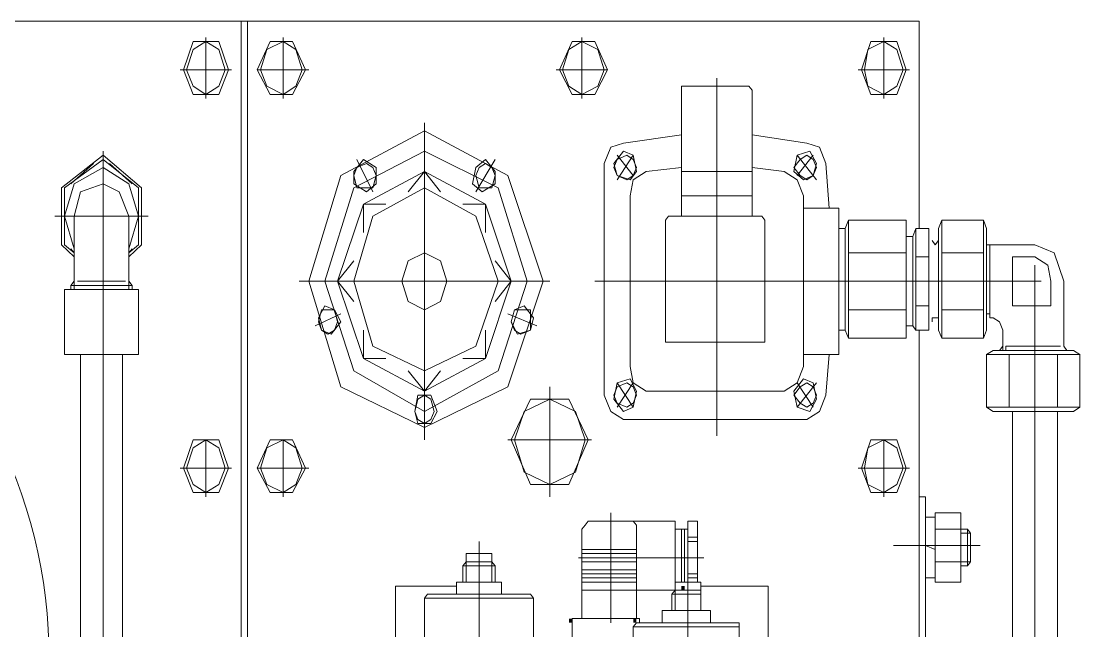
# Model space of a CAD drawing. Header units: inches. Extents: x 2435 to 7572, y 377 to 2555.
# Drawn here: x 3554.6 to 3829.9, y 2392.1 to 2550.6 of the extents above; entities that cross this region are included whole.
import ezdxf

# ---------------------------------------------------------------- set-up
doc = ezdxf.new("R2010")
doc.units = ezdxf.units.IN
doc.header["$MEASUREMENT"] = 0

msp = doc.modelspace()

# ---------------------------------------------------------------- hatches: boundary and pattern name
at = {"transparency": 33554559}
for points in [[(3727.11, 2402.68), (3726.28, 2402.68), (3726.28, 2403.73), (3727.11, 2403.73)], [(3697.87, 2394.22), (3697.03, 2394.22), (3697.03, 2395.28), (3697.87, 2395.28)], [(3714.58, 2394.22), (3713.74, 2394.22), (3713.74, 2395.28), (3714.58, 2395.28)]]:
    msp.add_hatch(color=256, dxfattribs=at).paths.add_polyline_path(points)

# ---------------------------------------------------------------- linework, layer by layer
at = {"lineweight": 5}
for p, q in [((3346.96, 2550.62), (3788.1, 2550.62)), ((3611.81, 2326.59), (3611.81, 2550.62)), ((3613.48, 2326.59), (3613.48, 2550.62)), ((3788.1, 2550.62), (3788.1, 2496.73)), ((3596.78, 2537.94), (3599.28, 2545.34)), ((3599.28, 2543.22), (3602.62, 2545.34)), ((3599.28, 2545.34), (3605.97, 2545.34)), ((3602.62, 2530.54), (3602.62, 2546.39)), ((3602.62, 2545.34), (3605.97, 2543.22)), ((3605.97, 2545.34), (3608.47, 2537.94)), ((3619.33, 2545.34), (3615.99, 2537.94)), ((3618.5, 2543.22), (3622.68, 2545.34)), ((3625.18, 2545.34), (3619.33, 2545.34)), ((3622.68, 2530.54), (3622.68, 2546.39)), ((3622.68, 2545.34), (3626.02, 2543.22)), ((3628.52, 2537.94), (3625.18, 2545.34)), ((3697.87, 2545.34), (3694.53, 2537.94)), ((3697.03, 2543.22), (3700.38, 2545.34)), ((3703.72, 2545.34), (3697.87, 2545.34)), ((3700.38, 2530.54), (3700.38, 2546.39)), ((3700.38, 2545.34), (3704.55, 2543.22)), ((3707.06, 2537.94), (3703.72, 2545.34)), ((3775.57, 2545.34), (3773.06, 2537.94)), ((3774.73, 2543.22), (3778.91, 2545.34)), ((3782.25, 2545.34), (3775.57, 2545.34)), ((3778.91, 2530.54), (3778.91, 2546.39)), ((3778.91, 2545.34), (3782.25, 2543.22)), ((3784.76, 2537.94), (3782.25, 2545.34)), ((3597.61, 2537.94), (3599.28, 2543.22)), ((3605.97, 2543.22), (3607.64, 2537.94)), ((3616.83, 2537.94), (3618.5, 2543.22)), ((3626.02, 2543.22), (3627.69, 2537.94)), ((3695.36, 2537.94), (3697.03, 2543.22)), ((3704.55, 2543.22), (3706.22, 2537.94)), ((3773.9, 2537.94), (3774.73, 2543.22)), ((3782.25, 2543.22), (3783.93, 2537.94)), ((3595.94, 2537.94), (3609.31, 2537.94)), ((3599.28, 2531.6), (3596.78, 2537.94)), ((3599.28, 2533.71), (3597.61, 2537.94)), ((3607.64, 2537.94), (3605.97, 2533.71)), ((3608.47, 2537.94), (3605.97, 2531.6)), ((3615.99, 2537.94), (3619.33, 2531.6)), ((3629.36, 2537.94), (3615.99, 2537.94)), ((3618.5, 2533.71), (3616.83, 2537.94)), ((3625.18, 2531.6), (3628.52, 2537.94)), ((3627.69, 2537.94), (3626.02, 2533.71)), ((3707.06, 2537.94), (3693.69, 2537.94)), ((3694.53, 2537.94), (3697.87, 2531.6)), ((3697.03, 2533.71), (3695.36, 2537.94)), ((3703.72, 2531.6), (3707.06, 2537.94)), ((3706.22, 2537.94), (3704.55, 2533.71)), ((3735.47, 2535.83), (3735.47, 2442.83)), ((3785.6, 2537.94), (3772.23, 2537.94)), ((3773.06, 2537.94), (3775.57, 2531.6)), ((3774.73, 2533.71), (3773.9, 2537.94)), ((3782.25, 2531.6), (3784.76, 2537.94)), ((3783.93, 2537.94), (3782.25, 2533.71)), ((3602.62, 2531.6), (3599.28, 2533.71)), ((3605.97, 2533.71), (3602.62, 2531.6)), ((3622.68, 2531.6), (3618.5, 2533.71)), ((3626.02, 2533.71), (3622.68, 2531.6)), ((3700.38, 2531.6), (3697.03, 2533.71)), ((3704.55, 2533.71), (3700.38, 2531.6)), ((3726.28, 2532.66), (3726.28, 2533.71)), ((3726.28, 2533.71), (3743.82, 2533.71)), ((3743.82, 2533.71), (3744.66, 2532.66)), ((3778.91, 2531.6), (3774.73, 2533.71)), ((3782.25, 2533.71), (3778.91, 2531.6)), ((3605.97, 2531.6), (3599.28, 2531.6)), ((3619.33, 2531.6), (3625.18, 2531.6)), ((3697.87, 2531.6), (3703.72, 2531.6)), ((3726.28, 2499.9), (3726.28, 2532.66)), ((3744.66, 2532.66), (3744.66, 2499.9)), ((3775.57, 2531.6), (3782.25, 2531.6)), ((3637.71, 2510.47), (3659.44, 2522.09)), ((3659.44, 2524.2), (3659.44, 2441.78)), ((3659.44, 2522.09), (3681.16, 2510.47)), ((3711.24, 2518.92), (3726.28, 2521.03)), ((3744.66, 2521.03), (3758.86, 2518.92)), ((3575.89, 2461.86), (3575.89, 2516.81)), ((3641.06, 2507.29), (3659.44, 2516.81)), ((3659.44, 2516.81), (3678.65, 2507.29)), ((3706.22, 2513.64), (3707.9, 2517.86)), ((3707.9, 2517.86), (3711.24, 2518.92)), ((3708.73, 2513.64), (3711.24, 2516.81)), ((3711.24, 2516.81), (3713.74, 2515.75)), ((3756.35, 2515.75), (3759.7, 2516.81)), ((3758.86, 2518.92), (3762.2, 2517.86)), ((3759.7, 2516.81), (3761.37, 2513.64)), ((3762.2, 2517.86), (3763.87, 2513.64)), ((3575.89, 2515.75), (3565.03, 2507.29)), ((3575.89, 2514.69), (3565.86, 2507.29)), ((3567.53, 2508.35), (3573.38, 2513.64)), ((3585.91, 2507.29), (3575.89, 2515.75)), ((3575.89, 2514.69), (3575.89, 2361.46)), ((3585.08, 2507.29), (3575.89, 2514.69)), ((3577.56, 2513.64), (3583.41, 2508.35)), ((3641.06, 2511.52), (3643.56, 2514.69)), ((3646.07, 2506.24), (3641.89, 2514.69)), ((3641.89, 2512.58), (3644.4, 2513.64)), ((3643.56, 2514.69), (3646.9, 2512.58)), ((3644.4, 2513.64), (3646.07, 2512.58)), ((3672.8, 2512.58), (3675.31, 2514.69)), ((3677.82, 2514.69), (3672.8, 2506.24)), ((3673.64, 2512.58), (3675.31, 2513.64)), ((3675.31, 2514.69), (3677.82, 2511.52)), ((3675.31, 2513.64), (3676.98, 2512.58)), ((3706.22, 2453.4), (3706.22, 2513.64)), ((3708.73, 2512.58), (3709.57, 2514.69)), ((3709.57, 2510.47), (3708.73, 2513.64)), ((3709.57, 2514.69), (3712.07, 2515.75)), ((3713.74, 2515.75), (3709.57, 2509.41)), ((3709.57, 2515.75), (3713.74, 2510.47)), ((3712.07, 2515.75), (3713.74, 2514.69)), ((3713.74, 2515.75), (3714.58, 2511.52)), ((3713.74, 2514.69), (3714.58, 2512.58)), ((3755.52, 2511.52), (3756.35, 2515.75)), ((3755.52, 2512.58), (3757.19, 2514.69)), ((3761.37, 2509.41), (3756.35, 2515.75)), ((3760.53, 2515.75), (3756.35, 2510.47)), ((3757.19, 2514.69), (3758.86, 2515.75)), ((3758.86, 2515.75), (3760.53, 2514.69)), ((3760.53, 2514.69), (3761.37, 2512.58)), ((3761.37, 2513.64), (3760.53, 2510.47)), ((3763.87, 2513.64), (3764.71, 2502.01)), ((3568.37, 2508.35), (3575.89, 2512.58)), ((3575.89, 2512.58), (3582.57, 2508.35)), ((3641.06, 2510.47), (3641.89, 2512.58)), ((3641.06, 2508.35), (3641.06, 2511.52)), ((3643.56, 2503.07), (3659.44, 2511.52)), ((3646.07, 2512.58), (3646.9, 2510.47)), ((3646.9, 2512.58), (3646.9, 2508.35)), ((3655.26, 2506.24), (3659.44, 2511.52)), ((3659.44, 2511.52), (3675.31, 2503.07)), ((3659.44, 2511.52), (3663.61, 2506.24)), ((3671.97, 2508.35), (3672.8, 2512.58)), ((3672.8, 2510.47), (3673.64, 2512.58)), ((3676.98, 2512.58), (3677.82, 2510.47)), ((3677.82, 2511.52), (3677.82, 2508.35)), ((3709.57, 2510.47), (3708.73, 2512.58)), ((3714.58, 2511.52), (3712.91, 2509.41)), ((3714.58, 2512.58), (3713.74, 2510.47)), ((3713.74, 2509.41), (3717.09, 2511.52)), ((3717.09, 2511.52), (3726.28, 2512.58)), ((3744.66, 2511.52), (3726.28, 2511.52)), ((3744.66, 2512.58), (3753.01, 2511.52)), ((3753.01, 2511.52), (3756.35, 2509.41)), ((3757.19, 2510.47), (3755.52, 2512.58)), ((3758.03, 2509.41), (3755.52, 2511.52)), ((3761.37, 2512.58), (3760.53, 2510.47)), ((3565.86, 2499.9), (3568.37, 2508.35)), ((3575.89, 2508.35), (3570.04, 2506.24)), ((3580.07, 2506.24), (3575.89, 2508.35)), ((3582.57, 2508.35), (3585.08, 2499.9)), ((3629.36, 2482.99), (3637.71, 2510.47)), ((3641.89, 2507.29), (3641.06, 2510.47)), ((3644.4, 2506.24), (3641.06, 2508.35)), ((3646.9, 2508.35), (3644.4, 2506.24)), ((3646.9, 2510.47), (3646.07, 2507.29)), ((3674.48, 2506.24), (3671.97, 2508.35)), ((3673.64, 2507.29), (3672.8, 2510.47)), ((3677.82, 2508.35), (3674.48, 2506.24)), ((3677.82, 2510.47), (3676.98, 2507.29)), ((3681.16, 2510.47), (3690.35, 2482.99)), ((3712.91, 2509.41), (3709.57, 2510.47)), ((3712.07, 2509.41), (3709.57, 2510.47)), ((3713.74, 2510.47), (3712.07, 2509.41)), ((3712.91, 2505.18), (3713.74, 2509.41)), ((3756.35, 2509.41), (3758.03, 2505.18)), ((3758.86, 2509.41), (3757.19, 2510.47)), ((3760.53, 2510.47), (3758.03, 2509.41)), ((3760.53, 2510.47), (3758.86, 2509.41)), ((3565.03, 2507.29), (3565.03, 2492.5)), ((3565.86, 2507.29), (3565.86, 2492.5)), ((3570.04, 2506.24), (3568.37, 2499.9)), ((3582.57, 2499.9), (3580.07, 2506.24)), ((3585.08, 2492.5), (3585.08, 2507.29)), ((3585.91, 2492.5), (3585.91, 2507.29)), ((3633.54, 2482.99), (3641.06, 2507.29)), ((3646.07, 2507.29), (3641.89, 2507.29)), ((3646.07, 2499.9), (3659.44, 2507.29)), ((3659.44, 2507.29), (3672.8, 2499.9)), ((3676.98, 2507.29), (3673.64, 2507.29)), ((3678.65, 2507.29), (3686.17, 2482.99)), ((3565.86, 2495.67), (3565.86, 2504.12)), ((3585.08, 2504.12), (3585.08, 2495.67)), ((3636.88, 2482.99), (3643.56, 2503.07)), ((3643.56, 2495.67), (3643.56, 2503.07)), ((3643.56, 2503.07), (3649.41, 2503.07)), ((3669.46, 2503.07), (3675.31, 2503.07)), ((3675.31, 2503.07), (3682, 2482.99)), ((3675.31, 2503.07), (3675.31, 2495.67)), ((3712.91, 2460.8), (3712.91, 2505.18)), ((3744.66, 2505.18), (3726.28, 2505.18)), ((3758.03, 2505.18), (3758.03, 2460.8)), ((3563.36, 2499.9), (3587.58, 2499.9)), ((3568.37, 2491.44), (3565.86, 2499.9)), ((3568.37, 2499.9), (3568.37, 2482.99)), ((3585.08, 2499.9), (3582.57, 2491.44)), ((3582.57, 2482.99), (3582.57, 2499.9)), ((3641.06, 2482.99), (3646.07, 2499.9)), ((3672.8, 2499.9), (3678.65, 2482.99)), ((3722.1, 2498.84), (3722.93, 2499.9)), ((3722.93, 2499.9), (3747.16, 2499.9)), ((3744.66, 2499.9), (3726.28, 2499.9)), ((3747.16, 2499.9), (3748, 2498.84)), ((3758.03, 2502.01), (3767.22, 2502.01)), ((3767.22, 2502.01), (3767.22, 2463.97)), ((3722.1, 2468.2), (3722.1, 2498.84)), ((3748, 2498.84), (3748, 2468.2)), ((3769.72, 2498.84), (3768.89, 2496.73)), ((3769.72, 2468.2), (3769.72, 2498.84)), ((3784.76, 2498.84), (3769.72, 2498.84)), ((3784.76, 2498.84), (3784.76, 2490.39)), ((3784.76, 2468.2), (3784.76, 2498.84)), ((3793.95, 2498.84), (3793.12, 2496.73)), ((3793.95, 2468.2), (3793.95, 2498.84)), ((3804.81, 2498.84), (3793.95, 2498.84)), ((3804.81, 2498.84), (3804.81, 2490.39)), ((3805.65, 2496.73), (3804.81, 2498.84)), ((3768.89, 2496.73), (3767.22, 2496.73)), ((3767.22, 2496.73), (3767.22, 2470.31)), ((3768.89, 2496.73), (3768.89, 2470.31)), ((3786.43, 2494.61), (3784.76, 2494.61)), ((3784.76, 2494.61), (3784.76, 2471.37)), ((3787.27, 2496.73), (3786.43, 2494.61)), ((3786.43, 2494.61), (3786.43, 2471.37)), ((3787.27, 2470.31), (3787.27, 2496.73)), ((3790.61, 2496.73), (3787.27, 2496.73)), ((3790.61, 2496.73), (3790.61, 2489.33)), ((3790.61, 2470.31), (3790.61, 2496.73)), ((3793.12, 2496.73), (3793.12, 2470.31)), ((3805.65, 2470.31), (3805.65, 2496.73)), ((3565.03, 2492.5), (3568.37, 2489.33)), ((3565.86, 2492.5), (3568.37, 2490.39)), ((3568.37, 2490.39), (3567.53, 2491.44)), ((3582.57, 2489.33), (3585.91, 2492.5)), ((3582.57, 2490.39), (3585.08, 2492.5)), ((3583.41, 2491.44), (3582.57, 2490.39)), ((3792.28, 2492.5), (3791.44, 2493.56)), ((3793.12, 2493.56), (3792.28, 2492.5)), ((3793.12, 2493.56), (3793.12, 2493.56)), ((3806.48, 2492.5), (3805.65, 2492.5)), ((3806.48, 2473.48), (3806.48, 2492.5)), ((3806.48, 2492.5), (3818.18, 2492.5)), ((3818.18, 2492.5), (3823.19, 2490.39)), ((3655.26, 2488.27), (3659.44, 2490.39)), ((3659.44, 2490.39), (3663.61, 2488.27)), ((3784.76, 2490.39), (3769.72, 2490.39)), ((3784.76, 2490.39), (3784.76, 2475.59)), ((3790.61, 2489.33), (3787.27, 2489.33)), ((3790.61, 2489.33), (3790.61, 2476.65)), ((3804.81, 2490.39), (3793.95, 2490.39)), ((3804.81, 2490.39), (3804.81, 2475.59)), ((3812.33, 2476.65), (3812.33, 2489.33)), ((3812.33, 2489.33), (3818.18, 2489.33)), ((3818.18, 2489.33), (3821.52, 2487.22)), ((3823.19, 2490.39), (3825.7, 2482.99)), ((3636.88, 2482.99), (3641.06, 2488.27)), ((3653.59, 2482.99), (3655.26, 2488.27)), ((3663.61, 2488.27), (3665.29, 2482.99)), ((3677.82, 2488.27), (3682, 2482.99)), ((3818.18, 2487.22), (3818.18, 2335.05)), ((3821.52, 2487.22), (3822.36, 2482.99)), ((3565.86, 2480.88), (3585.08, 2480.88)), ((3565.86, 2463.97), (3565.86, 2480.88)), ((3565.86, 2480.88), (3585.08, 2480.88)), ((3568.37, 2482.99), (3567.53, 2481.93)), ((3583.41, 2481.93), (3567.53, 2481.93)), ((3567.53, 2481.93), (3567.53, 2480.88)), ((3568.37, 2482.99), (3568.37, 2480.88)), ((3581.74, 2482.99), (3569.2, 2482.99)), ((3575.89, 2463.97), (3575.89, 2480.88)), ((3583.41, 2481.93), (3582.57, 2482.99)), ((3582.57, 2482.99), (3582.57, 2480.88)), ((3583.41, 2480.88), (3583.41, 2481.93)), ((3585.08, 2480.88), (3585.08, 2463.97)), ((3626.85, 2482.99), (3692.02, 2482.99)), ((3637.71, 2455.51), (3629.36, 2482.99)), ((3641.06, 2459.74), (3633.54, 2482.99)), ((3643.56, 2462.91), (3636.88, 2482.99)), ((3641.06, 2477.71), (3636.88, 2482.99)), ((3646.07, 2466.08), (3641.06, 2482.99)), ((3655.26, 2477.71), (3653.59, 2482.99)), ((3665.29, 2482.99), (3663.61, 2477.71)), ((3678.65, 2482.99), (3672.8, 2466.08)), ((3682, 2482.99), (3675.31, 2462.91)), ((3682, 2482.99), (3677.82, 2477.71)), ((3686.17, 2482.99), (3678.65, 2459.74)), ((3690.35, 2482.99), (3681.16, 2455.51)), ((3703.72, 2482.99), (3819.85, 2482.99)), ((3822.36, 2482.99), (3822.36, 2476.65)), ((3825.7, 2482.99), (3825.7, 2466.08)), ((3659.44, 2475.59), (3655.26, 2477.71)), ((3663.61, 2477.71), (3659.44, 2475.59)), ((3631.87, 2473.48), (3633.54, 2476.65)), ((3631.87, 2472.42), (3632.7, 2475.59)), ((3632.7, 2475.59), (3636.04, 2475.59)), ((3633.54, 2476.65), (3636.04, 2475.59)), ((3636.04, 2475.59), (3637.71, 2472.42)), ((3636.04, 2475.59), (3636.88, 2472.42)), ((3682, 2472.42), (3682.83, 2475.59)), ((3682, 2472.42), (3682.83, 2475.59)), ((3682.83, 2475.59), (3685.34, 2476.65)), ((3682.83, 2475.59), (3687.01, 2475.59)), ((3685.34, 2476.65), (3687.84, 2473.48)), ((3687.01, 2475.59), (3687.01, 2470.31)), ((3784.76, 2475.59), (3769.72, 2475.59)), ((3784.76, 2475.59), (3784.76, 2468.2)), ((3790.61, 2476.65), (3787.27, 2476.65)), ((3790.61, 2476.65), (3790.61, 2470.31)), ((3804.81, 2475.59), (3793.95, 2475.59)), ((3804.81, 2475.59), (3804.81, 2468.2)), ((3822.36, 2476.65), (3812.33, 2476.65)), ((3631.03, 2471.37), (3637.71, 2474.54)), ((3632.7, 2470.31), (3631.87, 2473.48)), ((3632.7, 2470.31), (3631.87, 2472.42)), ((3637.71, 2472.42), (3635.21, 2469.25)), ((3636.88, 2472.42), (3636.04, 2470.31)), ((3688.68, 2471.37), (3681.16, 2474.54)), ((3683.67, 2469.25), (3682, 2472.42)), ((3682.83, 2470.31), (3682, 2472.42)), ((3687.84, 2473.48), (3687.01, 2470.31)), ((3791.44, 2472.42), (3791.44, 2473.48)), ((3791.44, 2473.48), (3792.28, 2473.48)), ((3792.28, 2473.48), (3793.12, 2473.48)), ((3793.12, 2473.48), (3793.12, 2473.48)), ((3793.12, 2473.48), (3793.12, 2472.42)), ((3806.48, 2474.54), (3805.65, 2474.54)), ((3807.32, 2473.48), (3806.48, 2473.48)), ((3808.99, 2472.42), (3807.32, 2473.48)), ((3809.83, 2470.31), (3808.99, 2472.42)), ((3635.21, 2469.25), (3632.7, 2470.31)), ((3634.37, 2469.25), (3632.7, 2470.31)), ((3636.04, 2470.31), (3634.37, 2469.25)), ((3643.56, 2462.91), (3643.56, 2470.31)), ((3675.31, 2470.31), (3675.31, 2462.91)), ((3684.5, 2469.25), (3682.83, 2470.31)), ((3687.01, 2470.31), (3683.67, 2469.25)), ((3687.01, 2470.31), (3684.5, 2469.25)), ((3767.22, 2470.31), (3768.89, 2470.31)), ((3768.89, 2470.31), (3769.72, 2468.2)), ((3784.76, 2471.37), (3786.43, 2471.37)), ((3786.43, 2471.37), (3787.27, 2470.31)), ((3787.27, 2470.31), (3790.61, 2470.31)), ((3788.1, 2470.31), (3788.1, 2332.93)), ((3793.12, 2470.31), (3793.95, 2468.2)), ((3804.81, 2468.2), (3805.65, 2470.31)), ((3809.83, 2466.08), (3809.83, 2470.31)), ((3722.1, 2467.14), (3722.1, 2468.2)), ((3722.93, 2467.14), (3722.1, 2467.14)), ((3747.16, 2467.14), (3722.93, 2467.14)), ((3748, 2467.14), (3747.16, 2467.14)), ((3748, 2468.2), (3748, 2467.14)), ((3769.72, 2468.2), (3784.76, 2468.2)), ((3793.95, 2468.2), (3804.81, 2468.2)), ((3575.89, 2463.97), (3565.86, 2463.97)), ((3585.08, 2463.97), (3565.86, 2463.97)), ((3570.04, 2463.97), (3570.04, 2361.46)), ((3585.08, 2463.97), (3575.89, 2463.97)), ((3580.9, 2463.97), (3580.9, 2361.46)), ((3659.44, 2459.74), (3646.07, 2466.08)), ((3672.8, 2466.08), (3659.44, 2459.74)), ((3767.22, 2463.97), (3758.03, 2463.97)), ((3764.71, 2463.97), (3763.87, 2453.4)), ((3807.32, 2465.03), (3805.65, 2463.97)), ((3805.65, 2463.97), (3805.65, 2450.23)), ((3805.65, 2463.97), (3811.5, 2463.97)), ((3828.21, 2465.03), (3807.32, 2465.03)), ((3808.99, 2465.03), (3809.83, 2466.08)), ((3826.54, 2465.03), (3808.99, 2465.03)), ((3809.83, 2466.08), (3809.83, 2465.03)), ((3824.86, 2466.08), (3810.66, 2466.08)), ((3810.66, 2466.08), (3810.66, 2465.03)), ((3824.03, 2463.97), (3811.5, 2463.97)), ((3811.5, 2463.97), (3811.5, 2450.23)), ((3829.88, 2463.97), (3824.03, 2463.97)), ((3824.03, 2463.97), (3824.03, 2450.23)), ((3825.7, 2466.08), (3826.54, 2465.03)), ((3829.88, 2463.97), (3828.21, 2465.03)), ((3829.88, 2450.23), (3829.88, 2463.97)), ((3829.88, 2463.97), (3829.88, 2463.97)), ((3659.44, 2454.46), (3643.56, 2462.91)), ((3649.41, 2462.91), (3643.56, 2462.91)), ((3675.31, 2462.91), (3659.44, 2454.46)), ((3675.31, 2462.91), (3669.46, 2462.91)), ((3659.44, 2449.17), (3641.06, 2459.74)), ((3659.44, 2454.46), (3655.26, 2459.74)), ((3678.65, 2459.74), (3659.44, 2449.17)), ((3663.61, 2459.74), (3659.44, 2454.46)), ((3713.74, 2456.57), (3712.91, 2460.8)), ((3758.03, 2460.8), (3756.35, 2456.57)), ((3708.73, 2452.34), (3709.57, 2456.57)), ((3709.57, 2456.57), (3712.91, 2457.63)), ((3709.57, 2455.51), (3712.07, 2456.57)), ((3709.57, 2456.57), (3713.74, 2450.23)), ((3709.57, 2450.23), (3713.74, 2456.57)), ((3712.07, 2456.57), (3713.74, 2455.51)), ((3712.91, 2457.63), (3714.58, 2454.46)), ((3717.09, 2454.46), (3713.74, 2456.57)), ((3756.35, 2456.57), (3753.01, 2454.46)), ((3755.52, 2454.46), (3758.03, 2457.63)), ((3756.35, 2450.23), (3761.37, 2456.57)), ((3760.53, 2450.23), (3756.35, 2456.57)), ((3757.19, 2455.51), (3758.86, 2456.57)), ((3758.03, 2457.63), (3760.53, 2456.57)), ((3758.86, 2456.57), (3760.53, 2455.51)), ((3760.53, 2456.57), (3761.37, 2452.34)), ((3659.44, 2444.95), (3637.71, 2455.51)), ((3656.93, 2449.17), (3657.77, 2453.4)), ((3657.77, 2452.34), (3659.44, 2453.4)), ((3657.77, 2453.4), (3661.11, 2453.4)), ((3681.16, 2455.51), (3659.44, 2444.95)), ((3659.44, 2453.4), (3661.11, 2452.34)), ((3661.11, 2453.4), (3662.78, 2449.17)), ((3692.02, 2426.98), (3692.02, 2455.51)), ((3707.9, 2449.17), (3706.22, 2453.4)), ((3708.73, 2453.4), (3709.57, 2455.51)), ((3709.57, 2451.29), (3708.73, 2453.4)), ((3713.74, 2455.51), (3714.58, 2453.4)), ((3714.58, 2454.46), (3713.74, 2450.23)), ((3714.58, 2453.4), (3713.74, 2451.29)), ((3753.01, 2454.46), (3717.09, 2454.46)), ((3755.52, 2453.4), (3757.19, 2455.51)), ((3756.35, 2450.23), (3755.52, 2454.46)), ((3757.19, 2451.29), (3755.52, 2453.4)), ((3760.53, 2455.51), (3761.37, 2453.4)), ((3761.37, 2453.4), (3760.53, 2451.29)), ((3763.87, 2453.4), (3762.2, 2449.17)), ((3656.93, 2449.17), (3657.77, 2452.34)), ((3661.11, 2452.34), (3661.94, 2449.17)), ((3682, 2441.78), (3687.01, 2452.34)), ((3685.34, 2449.17), (3692.02, 2452.34)), ((3687.01, 2452.34), (3697.03, 2452.34)), ((3692.02, 2452.34), (3698.71, 2449.17)), ((3697.03, 2452.34), (3702.05, 2441.78)), ((3711.24, 2449.17), (3708.73, 2452.34)), ((3712.07, 2450.23), (3709.57, 2451.29)), ((3713.74, 2450.23), (3711.24, 2449.17)), ((3713.74, 2451.29), (3712.07, 2450.23)), ((3759.7, 2449.17), (3756.35, 2450.23)), ((3758.86, 2450.23), (3757.19, 2451.29)), ((3760.53, 2451.29), (3758.86, 2450.23)), ((3761.37, 2452.34), (3759.7, 2449.17)), ((3805.65, 2450.23), (3807.32, 2449.17)), ((3829.88, 2450.23), (3805.65, 2450.23)), ((3828.21, 2449.17), (3829.88, 2450.23)), ((3657.77, 2447.06), (3656.93, 2449.17)), ((3657.77, 2446), (3656.93, 2449.17)), ((3661.94, 2449.17), (3661.11, 2447.06)), ((3662.78, 2449.17), (3661.11, 2446)), ((3682.83, 2441.78), (3685.34, 2449.17)), ((3698.71, 2449.17), (3701.21, 2441.78)), ((3711.24, 2447.06), (3707.9, 2449.17)), ((3762.2, 2449.17), (3758.86, 2447.06)), ((3807.32, 2449.17), (3828.21, 2449.17)), ((3812.33, 2449.17), (3812.33, 2335.05)), ((3824.03, 2449.17), (3824.03, 2335.05)), ((3659.44, 2446), (3657.77, 2447.06)), ((3661.11, 2446), (3657.77, 2446)), ((3661.11, 2447.06), (3659.44, 2446)), ((3758.86, 2447.06), (3711.24, 2447.06)), ((3596.78, 2434.38), (3599.28, 2441.78)), ((3597.61, 2434.38), (3599.28, 2439.66)), ((3599.28, 2439.66), (3602.62, 2441.78)), ((3599.28, 2441.78), (3605.97, 2441.78)), ((3602.62, 2426.98), (3602.62, 2441.78)), ((3602.62, 2441.78), (3605.97, 2439.66)), ((3605.97, 2441.78), (3608.47, 2434.38)), ((3605.97, 2439.66), (3607.64, 2434.38)), ((3619.33, 2441.78), (3615.99, 2434.38)), ((3616.83, 2434.38), (3618.5, 2439.66)), ((3618.5, 2439.66), (3622.68, 2441.78)), ((3625.18, 2441.78), (3619.33, 2441.78)), ((3622.68, 2426.98), (3622.68, 2441.78)), ((3622.68, 2441.78), (3626.02, 2439.66)), ((3628.52, 2434.38), (3625.18, 2441.78)), ((3626.02, 2439.66), (3627.69, 2434.38)), ((3702.88, 2441.78), (3681.16, 2441.78)), ((3687.01, 2430.15), (3682, 2441.78)), ((3685.34, 2433.32), (3682.83, 2441.78)), ((3702.05, 2441.78), (3697.03, 2430.15)), ((3701.21, 2441.78), (3698.71, 2433.32)), ((3775.57, 2441.78), (3773.06, 2434.38)), ((3773.9, 2434.38), (3774.73, 2439.66)), ((3774.73, 2439.66), (3778.91, 2441.78)), ((3782.25, 2441.78), (3775.57, 2441.78)), ((3778.91, 2426.98), (3778.91, 2441.78)), ((3778.91, 2441.78), (3782.25, 2439.66)), ((3784.76, 2434.38), (3782.25, 2441.78)), ((3782.25, 2439.66), (3783.93, 2434.38)), ((3595.94, 2434.38), (3609.31, 2434.38)), ((3599.28, 2428.04), (3596.78, 2434.38)), ((3599.28, 2430.15), (3597.61, 2434.38)), ((3607.64, 2434.38), (3605.97, 2430.15)), ((3608.47, 2434.38), (3605.97, 2428.04)), ((3629.36, 2434.38), (3615.99, 2434.38)), ((3615.99, 2434.38), (3619.33, 2428.04)), ((3618.5, 2430.15), (3616.83, 2434.38)), ((3625.18, 2428.04), (3628.52, 2434.38)), ((3627.69, 2434.38), (3626.02, 2430.15)), ((3785.6, 2434.38), (3772.23, 2434.38)), ((3773.06, 2434.38), (3775.57, 2428.04)), ((3774.73, 2430.15), (3773.9, 2434.38)), ((3783.93, 2434.38), (3782.25, 2430.15)), ((3782.25, 2428.04), (3784.76, 2434.38)), ((3692.02, 2430.15), (3685.34, 2433.32)), ((3698.71, 2433.32), (3692.02, 2430.15)), ((3602.62, 2428.04), (3599.28, 2430.15)), ((3605.97, 2430.15), (3602.62, 2428.04)), ((3622.68, 2428.04), (3618.5, 2430.15)), ((3626.02, 2430.15), (3622.68, 2428.04)), ((3697.03, 2430.15), (3687.01, 2430.15)), ((3778.91, 2428.04), (3774.73, 2430.15)), ((3782.25, 2430.15), (3778.91, 2428.04)), ((3605.97, 2428.04), (3599.28, 2428.04)), ((3619.33, 2428.04), (3625.18, 2428.04)), ((3775.57, 2428.04), (3782.25, 2428.04)), ((3789.77, 2426.98), (3788.1, 2426.98)), ((3789.77, 2338.22), (3789.77, 2426.98)), ((3707.9, 2422.76), (3707.9, 2394.22)), ((3792.28, 2404.79), (3792.28, 2422.76)), ((3792.28, 2422.76), (3798.96, 2422.76)), ((3792.28, 2418.53), (3792.28, 2422.76)), ((3798.96, 2422.76), (3798.96, 2404.79)), ((3798.96, 2422.76), (3798.96, 2404.79)), ((3701.21, 2419.59), (3702.05, 2420.64)), ((3702.05, 2420.64), (3713.74, 2420.64)), ((3713.74, 2420.64), (3724.61, 2420.64)), ((3713.74, 2420.64), (3714.58, 2419.59)), ((3724.61, 2420.64), (3724.61, 2404.79)), ((3727.95, 2404.79), (3727.95, 2420.64)), ((3727.95, 2420.64), (3730.45, 2420.64)), ((3730.45, 2420.64), (3730.45, 2404.79)), ((3789.77, 2405.85), (3789.77, 2421.7)), ((3789.77, 2421.7), (3792.28, 2421.7)), ((3792.28, 2421.7), (3792.28, 2405.85)), ((3700.38, 2418.53), (3701.21, 2419.59)), ((3700.38, 2413.25), (3700.38, 2418.53)), ((3714.58, 2419.59), (3714.58, 2418.53)), ((3714.58, 2418.53), (3714.58, 2413.25)), ((3724.61, 2418.53), (3727.95, 2418.53)), ((3724.61, 2418.53), (3727.11, 2418.53)), ((3726.28, 2418.53), (3726.28, 2404.79)), ((3727.11, 2418.53), (3727.11, 2404.79)), ((3727.95, 2418.53), (3727.95, 2404.79)), ((3792.28, 2410.07), (3792.28, 2418.53)), ((3792.28, 2418.53), (3798.96, 2418.53)), ((3798.96, 2418.53), (3800.64, 2418.53)), ((3798.96, 2417.47), (3801.47, 2417.47)), ((3800.64, 2418.53), (3801.47, 2417.47)), ((3800.64, 2418.53), (3800.64, 2409.02)), ((3801.47, 2417.47), (3801.47, 2410.07)), ((3673.64, 2178.65), (3673.64, 2415.36)), ((3730.45, 2416.42), (3727.95, 2416.42)), ((3727.95, 2416.42), (3730.45, 2416.42)), ((3730.45, 2415.36), (3727.95, 2415.36)), ((3730.45, 2412.19), (3730.45, 2416.42)), ((3730.45, 2416.42), (3730.45, 2415.36)), ((3730.45, 2415.36), (3730.45, 2406.9)), ((3676.98, 2412.19), (3670.3, 2412.19)), ((3670.3, 2412.19), (3670.3, 2410.07)), ((3670.3, 2412.19), (3670.3, 2412.19)), ((3676.98, 2410.07), (3676.98, 2412.19)), ((3676.98, 2412.19), (3676.98, 2412.19)), ((3700.38, 2412.19), (3700.38, 2413.25)), ((3700.38, 2413.25), (3714.58, 2413.25)), ((3700.38, 2411.13), (3700.38, 2412.19)), ((3700.38, 2412.19), (3714.58, 2412.19)), ((3714.58, 2413.25), (3714.58, 2412.19)), ((3714.58, 2412.19), (3714.58, 2411.13)), ((3803.98, 2414.3), (3781.42, 2414.3)), ((3792.28, 2414.3), (3789.77, 2414.3)), ((3789.77, 2414.3), (3792.28, 2413.25)), ((3670.3, 2410.07), (3669.46, 2409.02)), ((3669.46, 2409.02), (3669.46, 2404.79)), ((3677.82, 2409.02), (3669.46, 2409.02)), ((3676.98, 2410.07), (3670.3, 2410.07)), ((3670.3, 2404.79), (3670.3, 2410.07)), ((3677.82, 2409.02), (3676.98, 2410.07)), ((3676.98, 2404.79), (3676.98, 2410.07)), ((3677.82, 2404.79), (3677.82, 2409.02)), ((3699.54, 2411.13), (3732.12, 2411.13)), ((3714.58, 2411.13), (3700.38, 2411.13)), ((3700.38, 2411.13), (3700.38, 2410.07)), ((3700.38, 2407.96), (3700.38, 2410.07)), ((3700.38, 2410.07), (3714.58, 2410.07)), ((3714.58, 2411.13), (3714.58, 2410.07)), ((3714.58, 2410.07), (3714.58, 2407.96)), ((3792.28, 2404.79), (3792.28, 2410.07)), ((3792.28, 2410.07), (3798.96, 2410.07)), ((3798.96, 2410.07), (3801.47, 2410.07)), ((3800.64, 2409.02), (3798.96, 2409.02)), ((3801.47, 2410.07), (3800.64, 2409.02)), ((3700.38, 2407.96), (3700.38, 2406.9)), ((3714.58, 2407.96), (3700.38, 2407.96)), ((3700.38, 2405.85), (3700.38, 2406.9)), ((3700.38, 2406.9), (3714.58, 2406.9)), ((3714.58, 2407.96), (3714.58, 2406.9)), ((3714.58, 2406.9), (3714.58, 2405.85)), ((3727.95, 2171.25), (3727.95, 2406.9)), ((3730.45, 2406.9), (3727.95, 2406.9)), ((3730.45, 2405.85), (3730.45, 2406.9)), ((3651.92, 2348.78), (3651.92, 2403.73)), ((3651.92, 2403.73), (3667.79, 2403.73)), ((3667.79, 2401.62), (3667.79, 2404.79)), ((3667.79, 2404.79), (3679.49, 2404.79)), ((3667.79, 2404.79), (3673.64, 2404.79)), ((3673.64, 2404.79), (3679.49, 2404.79)), ((3673.64, 2401.62), (3673.64, 2404.79)), ((3679.49, 2404.79), (3679.49, 2401.62)), ((3700.38, 2405.85), (3700.38, 2404.79)), ((3714.58, 2405.85), (3700.38, 2405.85)), ((3700.38, 2402.68), (3700.38, 2404.79)), ((3700.38, 2404.79), (3714.58, 2404.79)), ((3714.58, 2405.85), (3714.58, 2404.79)), ((3714.58, 2404.79), (3714.58, 2402.68)), ((3724.61, 2404.79), (3724.61, 2402.68)), ((3730.45, 2404.79), (3724.61, 2404.79)), ((3724.61, 2404.79), (3724.61, 2404.79)), ((3727.11, 2404.79), (3727.95, 2404.79)), ((3727.95, 2405.85), (3730.45, 2405.85)), ((3730.45, 2404.79), (3730.45, 2405.85)), ((3731.29, 2404.79), (3730.45, 2404.79)), ((3731.29, 2402.68), (3731.29, 2404.79)), ((3748.83, 2403.73), (3731.29, 2403.73)), ((3748.83, 2348.78), (3748.83, 2403.73)), ((3792.28, 2405.85), (3789.77, 2405.85)), ((3798.96, 2404.79), (3792.28, 2404.79)), ((3659.44, 2400.56), (3660.27, 2401.62)), ((3660.27, 2401.62), (3687.01, 2401.62)), ((3679.49, 2401.62), (3667.79, 2401.62)), ((3679.49, 2401.62), (3667.79, 2401.62)), ((3687.01, 2401.62), (3687.84, 2400.56)), ((3700.38, 2402.68), (3700.38, 2402.68)), ((3700.38, 2395.28), (3700.38, 2402.68)), ((3700.38, 2402.68), (3714.58, 2402.68)), ((3714.58, 2402.68), (3700.38, 2402.68)), ((3724.61, 2402.68), (3714.58, 2402.68)), ((3714.58, 2402.68), (3714.58, 2402.68)), ((3714.58, 2402.68), (3714.58, 2395.28)), ((3724.61, 2402.68), (3723.77, 2401.62)), ((3731.29, 2401.62), (3723.77, 2401.62)), ((3723.77, 2401.62), (3723.77, 2397.39)), ((3724.61, 2397.39), (3724.61, 2402.68)), ((3731.29, 2402.68), (3724.61, 2402.68)), ((3731.29, 2397.39), (3731.29, 2402.68)), ((3731.29, 2397.39), (3731.29, 2402.68)), ((3687.84, 2400.56), (3659.44, 2400.56)), ((3659.44, 2380.49), (3659.44, 2400.56)), ((3687.84, 2400.56), (3687.84, 2380.49)), ((3715.41, 2395.28), (3697.87, 2395.28)), ((3697.87, 2395.28), (3697.87, 2384.71)), ((3714.58, 2395.28), (3700.38, 2395.28)), ((3715.41, 2394.22), (3715.41, 2395.28)), ((3721.26, 2394.22), (3721.26, 2397.39)), ((3721.26, 2397.39), (3733.8, 2397.39)), ((3721.26, 2397.39), (3727.95, 2397.39)), ((3727.95, 2394.22), (3727.95, 2397.39)), ((3727.95, 2397.39), (3733.8, 2397.39)), ((3733.8, 2397.39), (3733.8, 2394.22)), ((3713.74, 2393.17), (3714.58, 2394.22)), ((3741.32, 2393.17), (3713.74, 2393.17)), ((3713.74, 2380.49), (3713.74, 2393.17)), ((3714.58, 2394.22), (3741.32, 2394.22)), ((3733.8, 2394.22), (3721.26, 2394.22)), ((3733.8, 2394.22), (3721.26, 2394.22)), ((3741.32, 2394.22), (3741.32, 2372.03))]:
    msp.add_line(p, q, dxfattribs=at)
at = {"lineweight": 5, "extrusion": (0, 0, -1)}
msp.add_ellipse((3478.82, 2385.16), major_axis=(0, 104.97), ratio=0.790631, start_param=-0.751512, end_param=4.226127, dxfattribs=at)

doc.saveas('drawing.dxf')
